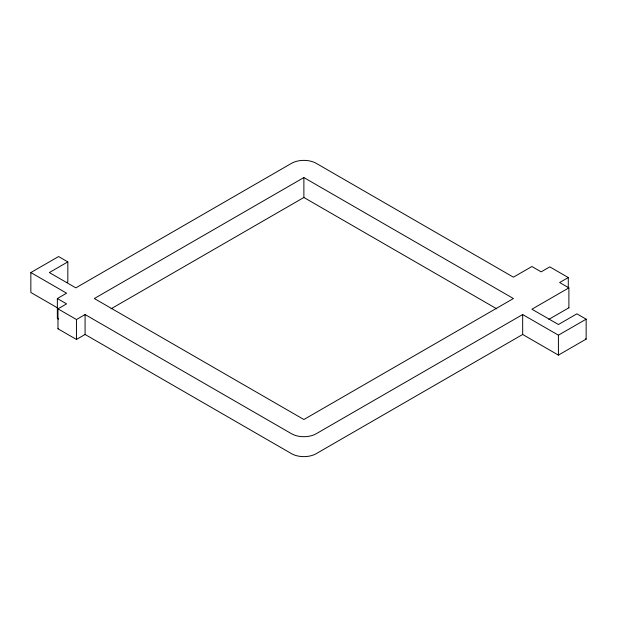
<?xml version="1.0" encoding="UTF-8"?>
<svg xmlns="http://www.w3.org/2000/svg" width="617" height="617" viewBox="0 0 617 617"><rect width="100%" height="100%" fill="white"/><g stroke="black" fill="none" stroke-linecap="round" stroke-linejoin="round"><path stroke-width="0.93" d="M57.659 307.968L30.85 292.489L30.85 272.56L58.584 256.549L67.831 261.886L67.831 281.815L66.675 282.478M67.831 261.886L49.337 272.56L75.845 287.861L291.548 163.32A17.43 10.065 0 0 1 316.205 163.32L513.275 277.102A8.715 5.029 0 0 0 514.763 276.416L531.916 266.513L541.155 271.85L549.786 266.868L568.28 277.542L568.28 287.977M58.507 319.128L57.35 318.465L57.35 298.535L66.597 293.198L30.85 272.56M548.86 319.351L568.889 307.79L568.889 287.861L531.916 309.21L558.416 324.511L576.903 313.837L586.15 319.174L586.15 339.103L558.416 355.114L522.668 334.476L316.205 453.68A17.43 10.065 0 0 1 291.548 453.68L85.084 334.476L76.454 339.458L57.967 328.784L57.967 308.855L66.597 303.873L57.35 298.535M57.35 318.465L57.929 318.133M303.88 177.557L94.332 298.535L303.88 419.521L513.421 298.535L303.88 177.557L303.88 197.479L496.731 308.824M57.967 328.784L58.507 328.468M57.967 308.855L76.454 319.529L85.084 314.547L291.548 433.751A17.43 10.065 0 0 0 316.205 433.751L522.668 314.547L558.416 335.185L586.15 319.174M111.029 308.824L303.88 197.479M568.28 277.542L559.65 282.524L568.889 287.861M568.319 307.451L568.889 307.79M585.572 338.764L586.15 339.103M558.416 335.185L558.416 355.114M522.668 314.547L522.668 334.476M85.084 314.547L85.084 334.476M76.454 319.529L76.454 339.458"/></g></svg>
